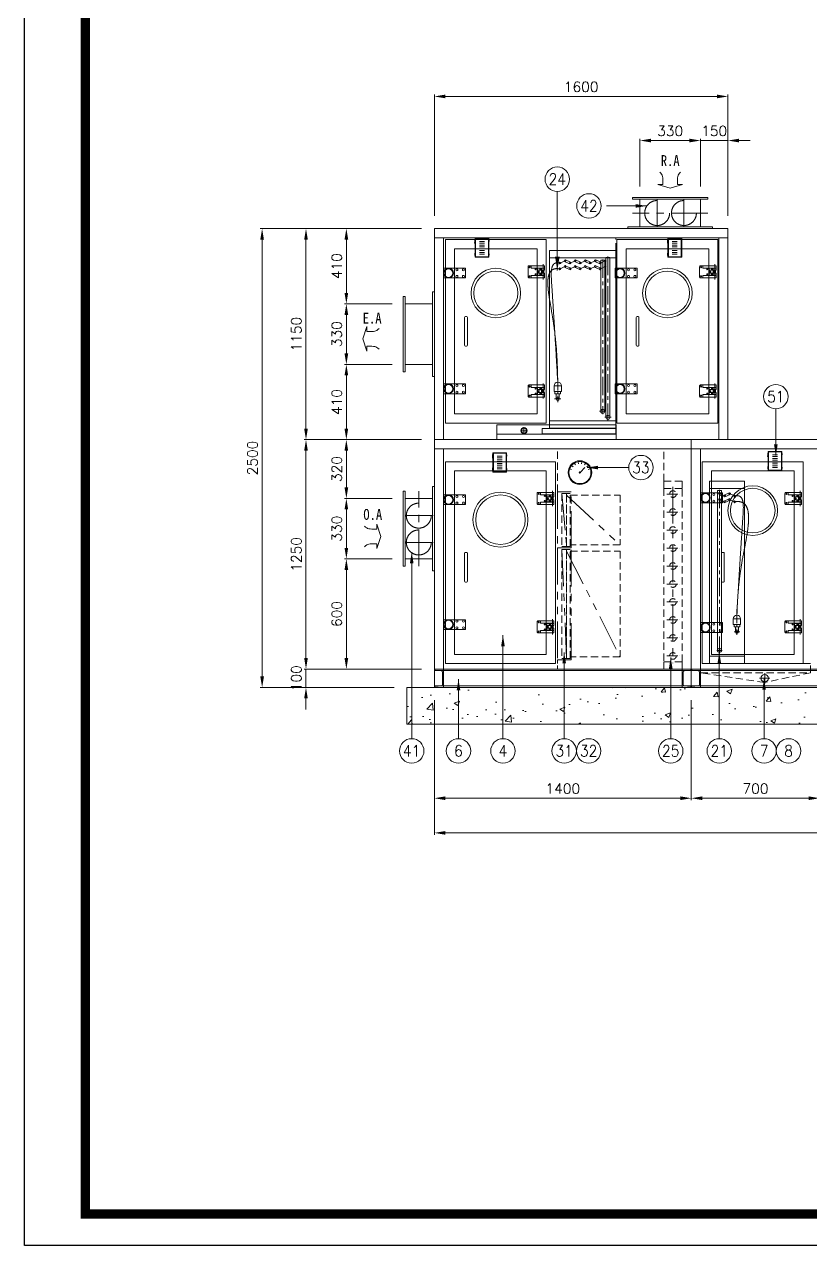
# Model space of a CAD drawing. Extents: x -421 to 20684, y -717 to 14265.
# Drawn here: x -421 to 3863, y -717 to 5937 of the extents above; entities that cross this region are included whole.
import ezdxf
from ezdxf.enums import TextEntityAlignment as Align

# ---------------------------------------------------------------- set-up
doc = ezdxf.new("R2010")
doc.units = 0
doc.header["$LTSCALE"] = 80
doc.header["$MEASUREMENT"] = 0
for name, pattern in [('CEN', [26, 20, -2, 2, -2]), ('CENTER', [2, 1.25, -0.25, 0.25, -0.25]), ('CENTER2', [1.125, 0.75, -0.125, 0.125, -0.125]), ('CENTERX2', [4, 2.5, -0.5, 0.5, -0.5]), ('HID', [6, 4, -2]), ('HIDDEN', [0.375, 0.25, -0.125]), ('HIDDENX2', [0.75, 0.5, -0.25]), ('PHANTOM', [5, 2.5, -0.5, 0.5, -0.5, 0.5, -0.5]), ('PHANTOMX2', [5, 2.5, -0.5, 0.5, -0.5, 0.5, -0.5])]:
    doc.linetypes.add(name, pattern=pattern)
doc.layers.get('0').update_dxf_attribs({"linetype": 'CONTINUOUS', "lineweight": 18})
doc.layers.get('DEFPOINTS').update_dxf_attribs({"linetype": 'CONTINUOUS', "lineweight": 18})
for name, color, linetype, lineweight in [('2', 2, 'HIDDENX2', 18), ('ACT', 7, 'CONTINUOUS', 18), ('C', 1, 'CENTER', 18), ('CEN', 1, 'CEN', 18), ('DIM', 4, 'CONTINUOUS', 18), ('LIN', 2, 'CONTINUOUS', 18), ('NO', 2, 'CONTINUOUS', 18), ('PHAN', 2, 'PHANTOM', 18), ('S', 3, 'CONTINUOUS', 18), ('SMS', 220, 'CONTINUOUS', 18), ('SOL-M-1', 4, 'CONTINUOUS', 18)]:
    doc.layers.add(name, color=color, linetype=linetype, lineweight=lineweight)
doc.layers.add('FORM', color=7, linetype='CONTINUOUS')
doc.styles.add('GSC', font='romans.shx', dxfattribs={"width": 0.8, "height": 4, "bigfont": 'ghs.shx'})
doc.styles.add('ITALICT', font='TXT', dxfattribs={"width": 0.95, "height": 3})
doc.styles.get("Standard").update_dxf_attribs({"font": 'txt.shx', "bigfont": '2hs.shx'})
doc.dimstyles.get("Standard").update_dxf_attribs({"dimscale": 0, "dimtxt": 55, "dimasz": 60, "dimexe": 10, "dimexo": 70, "dimgap": 25, "dimtad": 1, "dimdec": 0, "dimlfac": -1, "dimzin": 0, "dimdsep": 46, "dimtxsty": 'Standard', "dimcen": 0, "dimclrd": 1, "dimclre": 1, "dimadec": 0, "dimazin": 0, "dimtfac": 1, "dimtdec": 0, "dimtix": 1, "dimtmove": 1, "dimatfit": 2, "dimfxl": 0, "dimtolj": 1, "dimtzin": 0, "dimlwd": 5, "dimlwe": 5, "dimarcsym": 0})

# ---------------------------------------------------------------- blocks, each defined once
blk = doc.blocks.new('*D5')
at = {"color": 1, "linetype": 'Continuous', "lineweight": 5}
for p, q in [((1813.1, 2254.5), (1813.1, 1710.9)), ((3213.1, 2254.5), (3213.1, 1710.9)), ((1873.1, 1720.9), (3153.1, 1720.9))]:
    blk.add_line(p, q, dxfattribs=at)
at = {"color": 1, "linetype": 'Continuous'}
for points in [[(1873.1, 1730.9), (1873.1, 1710.9), (1813.1, 1720.9)], [(3153.1, 1730.9), (3153.1, 1710.9), (3213.1, 1720.9)]]:
    blk.add_solid(points, dxfattribs=at)
at = {"layer": 'DEFPOINTS', "color": 0, "linetype": 'Continuous'}
for p in [(1813.1, 2324.5), (3213.1, 2324.5), (3213.1, 1720.9)]:
    blk.add_point(p, dxfattribs=at)
at = {"color": 0, "linetype": 'Continuous', "insert": (2513.1, 1773.4), "char_height": 55, "attachment_point": 5}
blk.add_mtext('\\A1;1400', dxfattribs=at)
blk = doc.blocks.new('*D7')
at = {"color": 1, "linetype": 'Continuous', "lineweight": 5}
for p, q in [((1813.1, 2254.5), (1813.1, 1521.9)), ((7413.1, 2254.5), (7413.1, 1521.9)), ((1873.1, 1531.9), (7353.1, 1531.9))]:
    blk.add_line(p, q, dxfattribs=at)
at = {"color": 1, "linetype": 'Continuous'}
for points in [[(1873.1, 1541.9), (1873.1, 1521.9), (1813.1, 1531.9)], [(7353.1, 1541.9), (7353.1, 1521.9), (7413.1, 1531.9)]]:
    blk.add_solid(points, dxfattribs=at)
at = {"layer": 'DEFPOINTS', "color": 0, "linetype": 'Continuous'}
for p in [(1813.1, 2324.5), (7413.1, 2324.5), (7413.1, 1531.9)]:
    blk.add_point(p, dxfattribs=at)
at = {"color": 0, "linetype": 'Continuous', "insert": (4613.1, 1584.4), "char_height": 55, "attachment_point": 5}
blk.add_mtext('\\A1;5600', dxfattribs=at)
blk = doc.blocks.new('A$C25B1713D')
for p, q in [((10.9, 117.9), (26, 112.4)), ((25.4, 143), (37.7, 132.7)), ((47.6, 161.6), (55.6, 147.7)), ((74.8, 171.5), (77.6, 155.7)), ((93.4, 91.3), (126.3, 128)), ((103.8, 171.5), (101, 155.7)), ((131.1, 161.6), (123, 147.7)), ((153.3, 143), (141, 132.7)), ((167.8, 117.9), (152.7, 112.4))]:
    blk.add_line(p, q)
for radius in [89.3, 83.5, 4.57]:
    blk.add_circle((89.3, 89.3), radius)
blk = doc.blocks.new('M-F')
at = {"color": 2, "linetype": 'HIDDENX2'}
for points in [[(25.3, 8), (50.3, 8), (50.3, 602), (25.3, 602)], [(50.3, 8), (70, 8), (70, 602), (50.3, 602)]]:
    blk.add_lwpolyline(points, close=True, dxfattribs=at)
blk.add_lwpolyline([(70, 593.2), (342.3, 593.2), (342.3, 16.8), (70, 16.8)], dxfattribs=at)
at = {"layer": 'SMS', "linetype": 'PHANTOMX2'}
blk.add_lwpolyline([(0, 0), (75, 0), (75, 610), (0, 610)], close=True, dxfattribs=at)
at = {"layer": 'SOL-M-1', "color": 1, "linetype": 'PHANTOMX2'}
for p, q in [((25.3, 602), (50.3, 8)), ((50.3, 593.2), (342.3, 16.8))]:
    blk.add_line(p, q, dxfattribs=at)
blk = doc.blocks.new('DXCOIL')
at = {"ltscale": 30}
for points in [[(49, 925.8, 1), (58.5, 925.8, 1)], [(49, 894.1, 1), (58.5, 894.1, 1)], [(131.5, 913.1, 1), (141, 913.1, 1)], [(131.5, 881.4, 1), (141, 881.4, 1)]]:
    blk.add_hatch(color=2, dxfattribs=at).paths.add_polyline_path(points)
at = {"color": 2, "ltscale": 30}
for p, q in [((42.6, 943.6), (64.9, 943.6)), ((42.6, 943.6), (42.6, 71.9)), ((64.9, 943.6), (64.9, 71.9)), ((53.7, 925.8), (81.2, 913.1)), ((53.7, 894.1), (81.2, 881.4)), ((78.9, 917.2), (106.4, 929.9)), ((78.9, 885.5), (106.4, 898.2)), ((111.1, 921.7), (83.6, 909)), ((111.1, 890), (83.6, 877.3)), ((108.8, 925.8), (136.2, 913.1)), ((108.8, 894.1), (136.2, 881.4)), ((128.8, 243.6), (128.8, 213.6)), ((168.8, 243.6), (128.8, 243.6)), ((168.8, 213.6), (128.8, 213.6)), ((133.8, 213.6), (133.8, 200.5)), ((163.8, 200.5), (133.8, 200.5)), ((140.8, 200.5), (140.8, 172.4)), ((156.7, 200.5), (156.7, 172.4)), ((163.8, 213.6), (163.8, 200.5)), ((168.8, 243.6), (168.8, 213.6))]:
    blk.add_line(p, q, dxfattribs=at)
at = {"linetype": 'Continuous'}
for points in [[(0, 954.4), (190, 954.4), (190, 994.4), (0, 994.4)], [(0, 40), (190, 40), (190, 954.4), (0, 954.4)], [(0, 0), (190, 0), (190, 40), (0, 40)]]:
    blk.add_lwpolyline(points, close=True, dxfattribs=at)
at = {"color": 2, "ltscale": 30}
for centre, radius in [((53.7, 925.8), 4.76), ((53.7, 894.1), 4.76), ((81.2, 913.1), 4.76), ((81.2, 881.4), 4.76), ((108.8, 925.8), 4.76), ((108.8, 894.1), 4.76), ((136.2, 913.1), 4.76), ((136.2, 881.4), 4.76), ((53.7, 71.9), 11.1)]:
    blk.add_circle(centre, radius, dxfattribs=at)
at = {"linetype": 'Continuous'}
blk.add_circle((148.8, 172.4), 7.94, dxfattribs=at)
at = {"color": 2, "ltscale": 30}
blk.add_arc((148.8, 243.6), 20, 0, 180, dxfattribs=at)
at = {"color": 4, "linetype": 'CENTER', "ltscale": 30}
for points in [[(147.3, 263.6), (181.4, 801.5), (154.1, 914.4), (136.2, 913.1)], [(148.7, 263.6), (181.4, 583.6), (154.1, 882.7), (136.2, 881.4)]]:
    blk.add_spline(points, degree=3, dxfattribs=at)
at = {"layer": 'C', "linetype": 'CENTER'}
for p, q in [((53.7, 947.4), (53.7, 55.5)), ((164, 172.4), (133.5, 172.4)), ((69, 71.9), (38.5, 71.9))]:
    blk.add_line(p, q, dxfattribs=at)
at = {"layer": 'C', "linetype": 'CENTER2'}
blk.add_line((148.8, 279.3), (148.8, 156.5), dxfattribs=at)
blk = doc.blocks.new('*D18')
at = {"color": 1, "linetype": 'Continuous', "lineweight": 5}
for p, q in [((3213.1, 2254.5), (3213.1, 1710.9)), ((3913.1, 2254.5), (3913.1, 1710.9)), ((3853.1, 1720.9), (3273.1, 1720.9))]:
    blk.add_line(p, q, dxfattribs=at)
at = {"color": 1, "linetype": 'Continuous'}
for points in [[(3273.1, 1730.9), (3273.1, 1710.9), (3213.1, 1720.9)], [(3853.1, 1730.9), (3853.1, 1710.9), (3913.1, 1720.9)]]:
    blk.add_solid(points, dxfattribs=at)
at = {"layer": 'DEFPOINTS', "color": 0, "linetype": 'Continuous'}
for p in [(3213.1, 2324.5), (3913.1, 2324.5), (3213.1, 1720.9)]:
    blk.add_point(p, dxfattribs=at)
at = {"color": 0, "linetype": 'Continuous', "insert": (3563.1, 1773.4), "char_height": 55, "attachment_point": 5}
blk.add_mtext('\\A1;700', dxfattribs=at)
blk = doc.blocks.new('CONDENSOR-COIL')
at = {"ltscale": 30}
for points in [[(51.5, 913.1, 1), (61, 913.1, 1)], [(51.5, 881.4, 1), (61, 881.4, 1)], [(299, 900.4, 1), (308.5, 900.4, 1)], [(299, 868.7, 1), (308.5, 868.7, 1)]]:
    blk.add_hatch(color=2, dxfattribs=at).paths.add_polyline_path(points)
at = {"color": 2, "ltscale": 30}
for p, q in [((31.1, 931.4), (53.3, 931.4)), ((31.1, 931.4), (31.1, 59.7)), ((53.3, 931.4), (53.3, 59.7)), ((56.3, 913.1), (83.8, 900.4)), ((56.3, 881.4), (83.8, 868.7)), ((81.4, 916.3), (59.2, 916.3)), ((59.2, 916.3), (59.2, 92.7)), ((81.4, 904.5), (108.9, 917.2)), ((81.4, 916.3), (81.4, 92.7)), ((81.4, 872.8), (108.9, 885.5)), ((113.6, 909), (86.1, 896.3)), ((113.6, 877.3), (86.1, 864.6)), ((111.3, 913.1), (138.7, 900.4)), ((111.3, 881.4), (138.7, 868.7)), ((136.4, 904.5), (163.9, 917.2)), ((136.4, 872.8), (163.9, 885.5)), ((168.6, 909), (141.1, 896.3)), ((168.6, 877.3), (141.1, 864.6)), ((166.2, 913.1), (193.7, 900.4)), ((166.2, 881.4), (193.7, 868.7)), ((191.4, 904.5), (218.9, 917.2)), ((191.4, 872.8), (218.9, 885.5)), ((223.6, 909), (196.1, 896.3)), ((223.6, 877.3), (196.1, 864.6)), ((221.2, 913.1), (248.7, 900.4)), ((221.2, 881.4), (248.7, 868.7)), ((246.4, 904.5), (273.9, 917.2)), ((246.4, 872.8), (273.9, 885.5)), ((278.6, 909), (251.1, 896.3)), ((278.6, 877.3), (251.1, 864.6)), ((276.2, 913.1), (303.7, 900.4)), ((276.2, 881.4), (303.7, 868.7)), ((295.8, 230.9), (295.8, 200.9)), ((335.8, 230.9), (295.8, 230.9)), ((335.8, 200.9), (295.8, 200.9)), ((300.8, 200.9), (300.8, 187.8)), ((330.8, 200.9), (330.8, 187.8)), ((335.8, 230.9), (335.8, 200.9)), ((330.8, 187.8), (300.8, 187.8)), ((307.9, 187.8), (307.9, 159.7)), ((323.7, 187.8), (323.7, 159.7))]:
    blk.add_line(p, q, dxfattribs=at)
at = {"linetype": 'Continuous'}
for points in [[(0, 929), (360, 929), (360, 969), (0, 969)], [(0, 40), (360, 40), (360, 929), (0, 929)], [(0, 0), (360, 0), (360, 40), (0, 40)]]:
    blk.add_lwpolyline(points, close=True, dxfattribs=at)
at = {"color": 2, "ltscale": 30}
for centre, radius in [((56.3, 913.1), 4.76), ((56.3, 881.4), 4.76), ((83.8, 900.4), 4.76), ((83.8, 868.7), 4.76), ((111.3, 913.1), 4.76), ((111.3, 881.4), 4.76), ((138.7, 900.4), 4.76), ((138.7, 868.7), 4.76), ((166.2, 913.1), 4.76), ((166.2, 881.4), 4.76), ((193.7, 900.4), 4.76), ((193.7, 868.7), 4.76), ((221.2, 913.1), 4.76), ((221.2, 881.4), 4.76), ((248.7, 900.4), 4.76), ((248.7, 868.7), 4.76), ((276.2, 913.1), 4.76), ((276.2, 881.4), 4.76), ((303.7, 900.4), 4.76), ((303.7, 868.7), 4.76), ((315.8, 159.7), 7.94), ((42.2, 59.7), 11.1), ((70.3, 92.7), 11.1)]:
    blk.add_circle(centre, radius, dxfattribs=at)
blk.add_arc((315.8, 230.9), 20, 0, 180, dxfattribs=at)
at = {"color": 4, "linetype": 'CENTER', "ltscale": 30}
for points in [[(315.8, 250.9), (348.9, 788.8), (321.6, 901.7), (303.7, 900.4)], [(315.8, 250.9), (348.9, 633.9), (321.6, 870), (303.7, 868.7)]]:
    blk.add_spline(points, degree=3, dxfattribs=at)
at = {"layer": 'C', "linetype": 'CENTER'}
for p, q in [((42.2, 935.2), (42.2, 43.3)), ((70.3, 920.1), (70.3, 76.3)), ((333.5, 159.7), (298.1, 159.7)), ((88, 92.7), (52.5, 92.7)), ((60, 59.7), (24.5, 59.7))]:
    blk.add_line(p, q, dxfattribs=at)
at = {"layer": 'C', "linetype": 'CENTER2'}
blk.add_line((315.8, 266.6), (315.8, 142.5), dxfattribs=at)
blk = doc.blocks.new('*D25')
at = {"color": 1, "linetype": 'Continuous', "lineweight": 5}
for p, q in [((2933.1, 5054.5), (2933.1, 5314.3)), ((2993.1, 5304.3), (3203.1, 5304.3)), ((3263.1, 5054.5), (3263.1, 5314.3))]:
    blk.add_line(p, q, dxfattribs=at)
at = {"color": 1, "linetype": 'Continuous'}
for points in [[(2993.1, 5314.3), (2993.1, 5294.3), (2933.1, 5304.3)], [(3203.1, 5314.3), (3203.1, 5294.3), (3263.1, 5304.3)]]:
    blk.add_solid(points, dxfattribs=at)
at = {"layer": 'DEFPOINTS', "color": 0, "linetype": 'Continuous'}
for p in [(3263.1, 5304.3), (2933.1, 4984.5), (3263.1, 4984.5)]:
    blk.add_point(p, dxfattribs=at)
at = {"color": 0, "linetype": 'Continuous', "insert": (3098.1, 5356.8), "char_height": 55, "attachment_point": 5}
blk.add_mtext('\\A1;330', dxfattribs=at)
blk = doc.blocks.new('*D26')
at = {"color": 1, "linetype": 'Continuous', "lineweight": 5}
for p, q in [((3203.1, 5304.3), (3143.1, 5304.3)), ((3263.1, 5054.5), (3263.1, 5314.3)), ((3413.1, 5304.3), (3263.1, 5304.3)), ((3413.1, 4894.5), (3413.1, 5314.3)), ((3473.1, 5304.3), (3533.1, 5304.3))]:
    blk.add_line(p, q, dxfattribs=at)
at = {"color": 1, "linetype": 'Continuous'}
for points in [[(3203.1, 5314.3), (3203.1, 5294.3), (3263.1, 5304.3)], [(3473.1, 5314.3), (3473.1, 5294.3), (3413.1, 5304.3)]]:
    blk.add_solid(points, dxfattribs=at)
at = {"layer": 'DEFPOINTS', "color": 0, "linetype": 'Continuous'}
for p in [(3263.1, 5304.3), (3263.1, 4984.5), (3413.1, 4824.5)]:
    blk.add_point(p, dxfattribs=at)
at = {"color": 0, "linetype": 'Continuous', "insert": (3338.1, 5356.8), "char_height": 55, "attachment_point": 5}
blk.add_mtext('\\A1;150', dxfattribs=at)
blk = doc.blocks.new('*D27')
at = {"color": 1, "linetype": 'Continuous', "lineweight": 5}
for p, q in [((1583.1, 4414.5), (1323.4, 4414.5)), ((1333.4, 4354.5), (1333.4, 4144.5)), ((1583.1, 4084.5), (1323.4, 4084.5))]:
    blk.add_line(p, q, dxfattribs=at)
at = {"color": 1, "linetype": 'Continuous'}
for points in [[(1323.4, 4354.5), (1343.4, 4354.5), (1333.4, 4414.5)], [(1323.4, 4144.5), (1343.4, 4144.5), (1333.4, 4084.5)]]:
    blk.add_solid(points, dxfattribs=at)
at = {"layer": 'DEFPOINTS', "color": 0, "linetype": 'Continuous'}
for p in [(1653.1, 4414.5), (1333.4, 4084.5), (1653.1, 4084.5)]:
    blk.add_point(p, dxfattribs=at)
at = {"color": 0, "linetype": 'Continuous', "insert": (1280.9, 4249.5), "char_height": 55, "attachment_point": 5, "rotation": 90}
blk.add_mtext('\\A1;330', dxfattribs=at)
blk = doc.blocks.new('*D28')
at = {"color": 1, "linetype": 'Continuous', "lineweight": 5}
for p, q in [((1743.1, 4824.5), (1323.4, 4824.5)), ((1333.4, 4764.5), (1333.4, 4474.5)), ((1583.1, 4414.5), (1323.4, 4414.5))]:
    blk.add_line(p, q, dxfattribs=at)
at = {"color": 1, "linetype": 'Continuous'}
for points in [[(1323.4, 4764.5), (1343.4, 4764.5), (1333.4, 4824.5)], [(1323.4, 4474.5), (1343.4, 4474.5), (1333.4, 4414.5)]]:
    blk.add_solid(points, dxfattribs=at)
at = {"layer": 'DEFPOINTS', "color": 0, "linetype": 'Continuous'}
for p in [(1813.1, 4824.5), (1333.4, 4414.5), (1653.1, 4414.5)]:
    blk.add_point(p, dxfattribs=at)
at = {"color": 0, "linetype": 'Continuous', "insert": (1280.9, 4619.5), "char_height": 55, "attachment_point": 5, "rotation": 90}
blk.add_mtext('\\A1;410', dxfattribs=at)
blk = doc.blocks.new('*D33')
at = {"color": 1, "linetype": 'Continuous', "lineweight": 5}
for p, q in [((1583.1, 3354.5), (1323.4, 3354.5)), ((1333.4, 3294.5), (1333.4, 3084.5)), ((1583.1, 3024.5), (1323.4, 3024.5))]:
    blk.add_line(p, q, dxfattribs=at)
at = {"color": 1, "linetype": 'Continuous'}
for points in [[(1323.4, 3294.5), (1343.4, 3294.5), (1333.4, 3354.5)], [(1323.4, 3084.5), (1343.4, 3084.5), (1333.4, 3024.5)]]:
    blk.add_solid(points, dxfattribs=at)
at = {"layer": 'DEFPOINTS', "color": 0, "linetype": 'Continuous'}
for p in [(1653.1, 3354.5), (1333.4, 3024.5), (1653.1, 3024.5)]:
    blk.add_point(p, dxfattribs=at)
at = {"color": 0, "linetype": 'Continuous', "insert": (1280.9, 3189.5), "char_height": 55, "attachment_point": 5, "rotation": 90}
blk.add_mtext('\\A1;330', dxfattribs=at)
blk = doc.blocks.new('*D34')
at = {"color": 1, "linetype": 'Continuous', "lineweight": 5}
for p, q in [((1583.1, 3024.5), (1323.4, 3024.5)), ((1333.4, 2484.5), (1333.4, 2964.5)), ((1743.1, 2424.5), (1323.4, 2424.5))]:
    blk.add_line(p, q, dxfattribs=at)
at = {"color": 1, "linetype": 'Continuous'}
for points in [[(1323.4, 2964.5), (1343.4, 2964.5), (1333.4, 3024.5)], [(1323.4, 2484.5), (1343.4, 2484.5), (1333.4, 2424.5)]]:
    blk.add_solid(points, dxfattribs=at)
at = {"layer": 'DEFPOINTS', "color": 0, "linetype": 'Continuous'}
for p in [(1333.4, 3024.5), (1653.1, 3024.5), (1813.1, 2424.5)]:
    blk.add_point(p, dxfattribs=at)
at = {"color": 0, "linetype": 'Continuous', "insert": (1280.9, 2724.5), "char_height": 55, "attachment_point": 5, "rotation": 90}
blk.add_mtext('\\A1;600', dxfattribs=at)
blk = doc.blocks.new('*D35')
at = {"color": 1, "linetype": 'Continuous', "lineweight": 5}
for p, q in [((1583.1, 4084.5), (1323.4, 4084.5)), ((1333.4, 4024.5), (1333.4, 3734.5)), ((1743.1, 3674.5), (1323.4, 3674.5))]:
    blk.add_line(p, q, dxfattribs=at)
at = {"color": 1, "linetype": 'Continuous'}
for points in [[(1323.4, 4024.5), (1343.4, 4024.5), (1333.4, 4084.5)], [(1323.4, 3734.5), (1343.4, 3734.5), (1333.4, 3674.5)]]:
    blk.add_solid(points, dxfattribs=at)
at = {"layer": 'DEFPOINTS', "color": 0, "linetype": 'Continuous'}
for p in [(1653.1, 4084.5), (1333.4, 3674.5), (1813.1, 3674.5)]:
    blk.add_point(p, dxfattribs=at)
at = {"color": 0, "linetype": 'Continuous', "insert": (1280.9, 3879.5), "char_height": 55, "attachment_point": 5, "rotation": 90}
blk.add_mtext('\\A1;410', dxfattribs=at)
blk = doc.blocks.new('*D36')
at = {"color": 1, "linetype": 'Continuous', "lineweight": 5}
for p, q in [((1113.4, 2484.5), (1113.4, 2544.5)), ((1743.1, 2424.5), (1103.4, 2424.5)), ((1113.4, 2424.5), (1113.4, 2324.5)), ((1593.1, 2324.5), (1103.4, 2324.5)), ((1113.4, 2264.5), (1113.4, 2204.5))]:
    blk.add_line(p, q, dxfattribs=at)
at = {"color": 1, "linetype": 'Continuous'}
for points in [[(1103.4, 2484.5), (1123.4, 2484.5), (1113.4, 2424.5)], [(1103.4, 2264.5), (1123.4, 2264.5), (1113.4, 2324.5)]]:
    blk.add_solid(points, dxfattribs=at)
at = {"layer": 'DEFPOINTS', "color": 0, "linetype": 'Continuous'}
for p in [(1813.1, 2424.5), (1113.4, 2324.5), (1663.1, 2324.5)]:
    blk.add_point(p, dxfattribs=at)
at = {"color": 0, "linetype": 'Continuous', "insert": (1060.9, 2374.5), "char_height": 55, "attachment_point": 5, "rotation": 90}
blk.add_mtext('\\A1;100', dxfattribs=at)
blk = doc.blocks.new('*D37')
at = {"color": 1, "linetype": 'Continuous', "lineweight": 5}
for p, q in [((1743.1, 4824.5), (1103.4, 4824.5)), ((1113.4, 3734.5), (1113.4, 4764.5)), ((1743.1, 3674.5), (1103.4, 3674.5))]:
    blk.add_line(p, q, dxfattribs=at)
at = {"color": 1, "linetype": 'Continuous'}
for points in [[(1103.4, 4764.5), (1123.4, 4764.5), (1113.4, 4824.5)], [(1103.4, 3734.5), (1123.4, 3734.5), (1113.4, 3674.5)]]:
    blk.add_solid(points, dxfattribs=at)
at = {"layer": 'DEFPOINTS', "color": 0, "linetype": 'Continuous'}
for p in [(1113.4, 4824.5), (1813.1, 4824.5), (1813.1, 3674.5)]:
    blk.add_point(p, dxfattribs=at)
at = {"color": 0, "linetype": 'Continuous', "insert": (1060.9, 4249.5), "char_height": 55, "attachment_point": 5, "rotation": 90}
blk.add_mtext('\\A1;1150', dxfattribs=at)
blk = doc.blocks.new('경첩')
at = {"layer": 'PHAN'}
blk.add_line((0, -41.4), (0, 41.4), dxfattribs=at)
at = {"layer": 'SOL-M-1'}
for p, q in [((-33, 20), (7.7, 20)), ((-33, -19.6), (-33, 20)), ((7.7, 18.9), (-30.8, 18.9)), ((-30.8, 18.9), (-30.8, -18.5)), ((-30.8, 7.9), (7.7, 7.9)), ((-17.6, 7.9), (-17.6, 18.9)), ((-8.8, -18.5), (-8.8, 18.9)), ((-4.4, -7.5), (-4.4, 7.9)), ((4.4, -7.5), (4.4, 7.9)), ((7.7, 7.9), (7.7, 18.9)), ((7.7, -19.6), (-33, -19.6)), ((7.7, -7.5), (-30.8, -7.5)), ((-30.8, -18.5), (7.7, -18.5)), ((-17.6, -18.5), (-17.6, -7.5)), ((7.7, -7.5), (4.4, -7.5)), ((7.7, -18.5), (7.7, -7.5))]:
    blk.add_line(p, q, dxfattribs=at)
blk.add_lwpolyline([(7.7, -19.6), (7.7, -32.8), (-77, -32.8, -0.414214), (-82.5, -27.3), (-82.5, 27.7, -0.414214), (-77, 33.2), (7.7, 33.2), (7.7, 20)], format="xyb", dxfattribs=at)
for points in [[(7.7, 33.2), (7.7, 20), (-64.9, 20), (-64.9, 33.2)], [(7.7, -32.8), (7.7, -19.6), (-64.9, -19.6), (-64.9, -32.8)]]:
    blk.add_lwpolyline(points, close=True, dxfattribs=at)
for centre in [(-74.2, 25), (-41.2, 14), (-24.2, 0.2), (-13.2, 13.4), (-74.2, -24.5), (-41.2, -13.5), (-13.2, -13)]:
    blk.add_circle(centre, 2.75, dxfattribs=at)
blk = doc.blocks.new('500Wx1000H(SightGlass)')
at = {"layer": 'S', "lineweight": 15}
for p, q in [((9.9, 1100), (9.9, 0)), ((609.9, 1100), (9.9, 1100)), ((609.9, 0), (609.9, 1100)), ((59.9, 1050), (59.9, 50)), ((559.9, 1050), (59.9, 1050)), ((559.9, 50), (559.9, 1050)), ((114.9, 449), (114.9, 601)), ((119.9, 606), (124.9, 606)), ((129.9, 449), (129.9, 601)), ((119.9, 444), (124.9, 444)), ((9.9, 0), (609.9, 0)), ((59.9, 50), (559.9, 50))]:
    blk.add_line(p, q, dxfattribs=at)
for points in [[(0, 919.5), (119.9, 919.5), (119.9, 866), (0, 866)], [(0, 185.6), (119.9, 185.6), (119.9, 239.2), (0, 239.2)]]:
    blk.add_lwpolyline(points, close=True, dxfattribs=at)
for centre, radius in [((309.9, 784), 150), ((26.8, 892.7), 26.8), ((26.8, 892.7), 23.3), ((72.9, 910.8), 5.52), ((72.9, 874.7), 5.52), ((108, 910.8), 5.52), ((108, 874.7), 5.52), ((26.8, 212.4), 26.8), ((26.8, 212.4), 23.3), ((72.9, 230.5), 5.52), ((72.9, 194.3), 5.52), ((108, 230.5), 5.52), ((108, 194.3), 5.52)]:
    blk.add_circle(centre, radius, dxfattribs=at)
at = {"layer": 'S', "linetype": 'Continuous', "lineweight": 15}
blk.add_circle((309.9, 784), 135, dxfattribs=at)
at = {"layer": 'S', "lineweight": 15}
for centre, start, end in [((119.9, 601), 90, 180), ((124.9, 601), 0, 90), ((119.9, 449), 180, 270), ((124.9, 449), 270, 0)]:
    blk.add_arc(centre, 5, start, end, dxfattribs=at)
at = {"lineweight": 15}
blk.add_blockref('경첩', (592.8, 899.8), dxfattribs=at)
at = {"lineweight": 15, "xscale": -1, "rotation": 180}
blk.add_blockref('경첩', (592.8, 200.2), dxfattribs=at)
blk = doc.blocks.new('400Wx1000H(SightGlass)')
at = {"layer": 'S', "lineweight": 15}
for p, q in [((-40.1, 1100), (-40.1, 0)), ((509.9, 1100), (-40.1, 1100)), ((509.9, 0), (509.9, 1100)), ((9.9, 1050), (9.9, 50)), ((459.9, 1050), (9.9, 1050)), ((459.9, 50), (459.9, 1050)), ((64.9, 449), (64.9, 601)), ((69.9, 606), (74.9, 606)), ((79.9, 449), (79.9, 601)), ((69.9, 444), (74.9, 444)), ((-40.1, 0), (509.9, 0)), ((9.9, 50), (459.9, 50))]:
    blk.add_line(p, q, dxfattribs=at)
for points in [[(-50, 930.2), (69.9, 930.2), (69.9, 876.7), (-50, 876.7)], [(-50, 169.8), (69.9, 169.8), (69.9, 223.3), (-50, 223.3)]]:
    blk.add_lwpolyline(points, close=True, dxfattribs=at)
for centre, radius in [((234.9, 833.6), 135), ((234.9, 833.6), 121.5), ((-23.2, 903.5), 26.8), ((-23.2, 903.5), 23.3), ((22.9, 921.5), 5.52), ((22.9, 885.4), 5.52), ((58, 921.5), 5.52), ((58, 885.4), 5.52), ((-23.2, 196.5), 26.8), ((-23.2, 196.5), 23.3), ((22.9, 214.6), 5.52), ((58, 214.6), 5.52), ((22.9, 178.5), 5.52), ((58, 178.5), 5.52)]:
    blk.add_circle(centre, radius, dxfattribs=at)
for centre, start, end in [((69.9, 601), 90, 180), ((74.9, 601), 0, 90), ((69.9, 449), 180, 270), ((74.9, 449), 270, 0)]:
    blk.add_arc(centre, 5, start, end, dxfattribs=at)
at = {"lineweight": 15}
blk.add_blockref('경첩', (492.8, 899.8), dxfattribs=at)
at = {"lineweight": 15, "xscale": -1, "rotation": 180}
blk.add_blockref('경첩', (492.8, 200.2), dxfattribs=at)
blk = doc.blocks.new('LED LAMP')
at = {"lineweight": 0}
for p, q in [((-39.2, 91.9), (-39.2, 94.4)), ((-39.2, 94.4), (-37.5, 94.4)), ((-39.2, 91.9), (-39.2, 84.6)), ((-39.2, 91.9), (-36.9, 91.9)), ((-39.2, 84.6), (-39.2, 82.1)), ((-39.2, 84.6), (-36.9, 84.6)), ((-39.2, 82.1), (-37.5, 82.1)), ((-38.2, 91.9), (-38.2, 84.6)), ((-37.5, 94.4), (-37.5, 102.2)), ((-37.5, 91.9), (-37.5, 84.6)), ((-37.5, 81.1), (-37.5, 82.1)), ((-37.5, 74.1), (-37.5, 21.3)), ((-36.9, 84.6), (-36.9, 91.9)), ((-36.7, 101.6), (-36.7, 1.7)), ((35.5, 104.2), (-35.5, 104.2)), ((-35.4, 100.9), (-35.4, 2.4)), ((35, 103.3), (-35, 103.3)), ((-34.8, 100.9), (-34.8, 2.4)), ((34.3, 102.1), (-34.3, 102.1)), ((34.3, 101.5), (-34.3, 101.5)), ((34.8, 81.1), (34.8, 100.9)), ((34.8, 81.1), (34.8, 2.4)), ((35.4, 81.1), (35.4, 100.9)), ((35.4, 81.1), (35.4, 2.4)), ((36.7, 81.1), (36.7, 101.6)), ((36.7, 81.1), (36.7, 1.7)), ((37.5, 102.2), (37.5, 1.1)), ((37.5, 92), (38.6, 92)), ((37.5, 85), (38.6, 85)), ((37.8, 92), (37.8, 85)), ((38.1, 92), (38.1, 85)), ((38.9, 91.7), (38.9, 85.3)), ((-39.2, 18.7), (-39.2, 21.3)), ((-39.2, 21.3), (-37.5, 21.3)), ((-39.2, 18.7), (-36.9, 18.7)), ((-39.2, 18.7), (-39.2, 11.5)), ((-39.2, 11.5), (-39.2, 8.9)), ((-39.2, 11.5), (-36.9, 11.5)), ((-39.2, 8.9), (-37.5, 8.9)), ((-38.2, 11.5), (-38.2, 18.7)), ((-37.5, 11.5), (-37.5, 18.7)), ((-37.5, 8.9), (-37.5, 1.1)), ((-36.9, 18.7), (-36.9, 11.5)), ((-35, 0), (35, 0)), ((-34.3, 1.8), (34.3, 1.8)), ((-34.3, 1.3), (34.3, 1.3)), ((37.5, 18.3), (38.6, 18.3)), ((37.5, 11.3), (38.6, 11.3)), ((37.8, 11.3), (37.8, 18.3)), ((38.1, 11.3), (38.1, 18.3)), ((38.9, 11.6), (38.9, 18)), ((-35.5, -0.8), (35.5, -0.8))]:
    blk.add_line(p, q, dxfattribs=at)
at = {"linetype": 'Continuous'}
for p, q in [((-13.7, 86.1), (13.7, 86.1)), ((-13.7, 76.1), (13.7, 76.1)), ((-13.7, 66.1), (13.7, 66.1)), ((-13.7, 56.1), (13.7, 56.1)), ((-13.7, 46.1), (13.7, 46.1)), ((-13.7, 36.1), (13.7, 36.1)), ((-13.7, 26.1), (13.7, 26.1)), ((-13.7, 16.1), (13.7, 16.1))]:
    blk.add_line(p, q, dxfattribs=at)
at = {"lineweight": 0}
blk.add_circle((-38.3, 77.6), 0.839, dxfattribs=at)
for centre, radius, start, end in [((-38.3, 77.6), 1.96, 103.34236, 256.65764), ((-39.2, 81.1), 1.68, 283.34236, 0), ((-39.2, 74.1), 1.68, 0, 76.65764), ((-35.5, 102.2), 1.96, 90, 180), ((-35, 101.6), 1.68, 90, 180), ((-34.3, 100.9), 1.12, 90, 180), ((-34.3, 100.9), 0.559, 90, 180), ((34.3, 100.9), 1.12, 0, 90), ((34.3, 100.9), 0.559, 0, 90), ((35, 101.6), 1.68, 0, 90), ((35.5, 102.2), 1.96, 0, 90), ((38.6, 91.7), 0.28, 0, 90), ((38.6, 85.3), 0.28, 270, 0), ((-35.5, 1.1), 1.96, 180, 270), ((-35, 1.7), 1.68, 180, 270), ((-34.3, 2.4), 1.12, 180, 270), ((-34.3, 2.4), 0.559, 180, 270), ((34.3, 2.4), 1.12, 270, 0), ((34.3, 2.4), 0.559, 270, 0), ((35, 1.7), 1.68, 270, 0), ((35.5, 1.1), 1.96, 270, 0), ((38.6, 18), 0.28, 0, 90), ((38.6, 11.6), 0.28, 270, 0)]:
    blk.add_arc(centre, radius, start, end, dxfattribs=at)
blk = doc.blocks.new('*D67')
at = {"color": 1, "linetype": 'Continuous', "lineweight": 5}
for p, q in [((1813.1, 4894.5), (1813.1, 5554.7)), ((1873.1, 5544.7), (3353.1, 5544.7)), ((3413.1, 4894.5), (3413.1, 5554.7))]:
    blk.add_line(p, q, dxfattribs=at)
at = {"color": 1, "linetype": 'Continuous'}
for points in [[(1873.1, 5554.7), (1873.1, 5534.7), (1813.1, 5544.7)], [(3353.1, 5554.7), (3353.1, 5534.7), (3413.1, 5544.7)]]:
    blk.add_solid(points, dxfattribs=at)
at = {"layer": 'DEFPOINTS', "color": 0, "linetype": 'Continuous'}
for p in [(3413.1, 5544.7), (1813.1, 4824.5), (3413.1, 4824.5)]:
    blk.add_point(p, dxfattribs=at)
at = {"color": 0, "linetype": 'Continuous', "insert": (2613.1, 5597.2), "char_height": 55, "attachment_point": 5}
blk.add_mtext('\\A1;1600', dxfattribs=at)
blk = doc.blocks.new('DOOR')
at = {"layer": 'S', "lineweight": 15}
for p, q in [((0, 1000), (0, 0)), ((550, 1000), (0, 1000)), ((550, 0), (550, 1000)), ((50, 950), (50, 50)), ((500, 950), (50, 950)), ((500, 50), (500, 950)), ((105, 424), (105, 576)), ((110, 581), (115, 581)), ((120, 424), (120, 576)), ((110, 419), (115, 419)), ((0, 0), (550, 0)), ((50, 50), (500, 50))]:
    blk.add_line(p, q, dxfattribs=at)
for points in [[(-9.9, 844.5), (109.9, 844.5), (109.9, 791), (-9.9, 791)], [(-9.9, 160.6), (109.9, 160.6), (109.9, 214.2), (-9.9, 214.2)]]:
    blk.add_lwpolyline(points, close=True, dxfattribs=at)
for centre, radius in [((16.8, 817.7), 26.8), ((16.8, 817.7), 23.3), ((63, 835.8), 5.52), ((63, 799.7), 5.52), ((98, 835.8), 5.52), ((98, 799.7), 5.52), ((275, 709), 135), ((275, 709), 120), ((16.8, 187.4), 26.8), ((16.8, 187.4), 23.3), ((63, 205.5), 5.52), ((98, 205.5), 5.52), ((63, 169.3), 5.52), ((98, 169.3), 5.52)]:
    blk.add_circle(centre, radius, dxfattribs=at)
for centre, start, end in [((110, 576), 90, 180), ((115, 576), 0, 90), ((110, 424), 180, 270), ((115, 424), 270, 0)]:
    blk.add_arc(centre, 5, start, end, dxfattribs=at)
at = {"lineweight": 15}
blk.add_blockref('경첩', (532.9, 824.8), dxfattribs=at)
at = {"lineweight": 15, "xscale": -1, "rotation": 180}
blk.add_blockref('경첩', (532.9, 175.2), dxfattribs=at)
blk = doc.blocks.new('*D69')
at = {"color": 1, "linetype": 'Continuous', "lineweight": 5}
for p, q in [((1743.1, 3674.5), (1323.4, 3674.5)), ((1333.4, 3614.5), (1333.4, 3414.5)), ((1583.1, 3354.5), (1323.4, 3354.5))]:
    blk.add_line(p, q, dxfattribs=at)
at = {"color": 1, "linetype": 'Continuous'}
for points in [[(1323.4, 3614.5), (1343.4, 3614.5), (1333.4, 3674.5)], [(1323.4, 3414.5), (1343.4, 3414.5), (1333.4, 3354.5)]]:
    blk.add_solid(points, dxfattribs=at)
at = {"layer": 'DEFPOINTS', "color": 0, "linetype": 'Continuous'}
for p in [(1813.1, 3674.5), (1333.4, 3354.5), (1653.1, 3354.5)]:
    blk.add_point(p, dxfattribs=at)
at = {"color": 0, "linetype": 'Continuous', "insert": (1280.9, 3514.5), "char_height": 55, "attachment_point": 5, "rotation": 90}
blk.add_mtext('\\A1;320', dxfattribs=at)
blk = doc.blocks.new('*D70')
at = {"color": 1, "linetype": 'Continuous', "lineweight": 5}
for p, q in [((1743.1, 3674.5), (1103.4, 3674.5)), ((1113.4, 3614.5), (1113.4, 2484.5)), ((1743.1, 2424.5), (1103.4, 2424.5))]:
    blk.add_line(p, q, dxfattribs=at)
at = {"color": 1, "linetype": 'Continuous'}
for points in [[(1103.4, 3614.5), (1123.4, 3614.5), (1113.4, 3674.5)], [(1103.4, 2484.5), (1123.4, 2484.5), (1113.4, 2424.5)]]:
    blk.add_solid(points, dxfattribs=at)
at = {"layer": 'DEFPOINTS', "color": 0, "linetype": 'Continuous'}
for p in [(1813.1, 3674.5), (1113.4, 2424.5), (1813.1, 2424.5)]:
    blk.add_point(p, dxfattribs=at)
at = {"color": 0, "linetype": 'Continuous', "insert": (1060.9, 3049.5), "char_height": 55, "attachment_point": 5, "rotation": 90}
blk.add_mtext('\\A1;1250', dxfattribs=at)
blk = doc.blocks.new('*D71')
at = {"color": 1, "linetype": 'Continuous', "lineweight": 5}
for p, q in [((1743.1, 4824.5), (864.4, 4824.5)), ((874.4, 2384.5), (874.4, 4764.5)), ((1593.1, 2324.5), (864.4, 2324.5))]:
    blk.add_line(p, q, dxfattribs=at)
at = {"color": 1, "linetype": 'Continuous'}
for points in [[(864.4, 4764.5), (884.4, 4764.5), (874.4, 4824.5)], [(864.4, 2384.5), (884.4, 2384.5), (874.4, 2324.5)]]:
    blk.add_solid(points, dxfattribs=at)
at = {"layer": 'DEFPOINTS', "color": 0, "linetype": 'Continuous'}
for p in [(874.4, 4824.5), (1813.1, 4824.5), (1663.1, 2324.5)]:
    blk.add_point(p, dxfattribs=at)
at = {"color": 0, "linetype": 'Continuous', "insert": (821.9, 3574.5), "char_height": 55, "attachment_point": 5, "rotation": 90}
blk.add_mtext('\\A1;2500', dxfattribs=at)
blk = doc.blocks.new('form')
at = {"layer": 'FORM', "color": 3}
blk.add_lwpolyline([(0, 562.79), (792.83, 562.79), (792.83, 0), (0, 0)], close=True, dxfattribs=at)
at = {"layer": 'FORM', "color": 2, "const_width": 1.94}
blk.add_lwpolyline([(12.48, 6.47), (12.48, 555.28), (781.78, 555.28), (781.78, 6.47)], close=True, dxfattribs=at)
blk = doc.blocks.new('A$C2F674192')
at = {"xscale": 20, "yscale": 20, "zscale": 20}
blk.add_blockref('form', (0, -11255.8), dxfattribs=at)

msp = doc.modelspace()

# ---------------------------------------------------------------- hatches: boundary and pattern name
at = {"linetype": 'Continuous'}
h = msp.add_hatch(dxfattribs=at)
h.set_pattern_fill('AR-CONC', color=256, scale=40, style=0)
h.set_pattern_definition([(50, (-524.8, 244.14), (286.904, -25.101), [30, -330]), (355, (-524.8, 244.14), (-55.501, 300.877), [24, -264]), (100.4514, (-500.9, 242.05), (231.404, 275.776), [25.496, -280.457]), (46.184, (-524.8, 324.14), (426.896, -66.208), [45, -495]), (96.6356, (-489.22, 318.62), (373.865, 389.647), [38.244, -420.685]), (351.184, (-524.8, 324.14), (373.865, 389.647), [36, -396]), (21, (-484.8, 304.14), (238.763, -161.0476), [30, -330]), (326, (-484.8, 304.14), (97.326, 290.06), [24, -264]), (71.4514, (-464.9, 290.72), (336.089, 129.012), [25.496, -280.457]), (37.5, (-524.8, 244.14), (4.864, 133.1575), [0, -260.8, 0, -268, 0, -265]), (7.5, (-524.8, 244.14), (105.2278, 157.7647), [0, -152.8, 0, -254.8, 0, -101]), (327.5, (-614, 244.14), (213.529, -9.022), [0, -100, 0, -312, 0, -414]), (317.5, (-654, 244.14), (233.2745, 40.042), [0, -130, 0, -207.2, 0, -294])])
h.paths.add_polyline_path([(1663.1, 2124.5), (8063.1, 2124.5), (8063.1, 2324.5), (1663.1, 2324.5)])

# ---------------------------------------------------------------- linework, layer by layer
for p, q in [((1863.1, 4774.5), (1813.1, 4774.5)), ((3363.1, 4774.5), (3413.1, 4774.5)), ((1863.1, 3624.5), (1813.1, 3624.5)), ((3263.1, 3624.5), (3213.1, 3624.5))]:
    msp.add_line(p, q, dxfattribs=at)
at = {"color": 2, "linetype": 'HIDDENX2'}
for p, q in [((2801.1, 4705.5), (2801.1, 4774.5)), ((2483.1, 3389.5), (2483.1, 3624.5)), ((3063.1, 3448.9), (3063.1, 3624.5)), ((3263.1, 3448.9), (3263.1, 3624.5)), ((3613.1, 2351.3), (3263.1, 2404.5)), ((3863.1, 2404.5), (3613.1, 2351.3))]:
    msp.add_line(p, q, dxfattribs=at)
at = {"linetype": 'Continuous'}
for points in [[(3363.1, 3674.5), (1863.1, 3674.5), (1863.1, 4774.5), (3363.1, 4774.5)], [(1863.1, 3624.5), (3213.1, 3624.5), (3213.1, 2424.5), (1863.1, 2424.5)], [(3263.1, 3624.5), (3913.1, 3624.5), (3913.1, 2424.5), (3263.1, 2424.5)], [(3213.1, 2324.5), (1813.1, 2324.5), (1813.1, 2424.5), (3213.1, 2424.5)], [(3213.1, 2332.5), (1813.1, 2332.5), (1813.1, 2416.5), (3213.1, 2416.5)], [(3913.1, 2324.5), (3213.1, 2324.5), (3213.1, 2424.5), (3913.1, 2424.5)], [(3913.1, 2332.5), (3213.1, 2332.5), (3213.1, 2416.5), (3913.1, 2416.5)], [(1663.1, 2124.5), (8063.1, 2124.5), (8063.1, 2324.5), (1663.1, 2324.5)]]:
    msp.add_lwpolyline(points, close=True, dxfattribs=at)
at = {"color": 2}
msp.add_lwpolyline([(2153.1, 3704.5), (2803.1, 3704.5), (2803.1, 3754.5), (2153.1, 3754.5)], close=True, dxfattribs=at)
at = {"color": 6, "linetype": 'Continuous'}
msp.add_lwpolyline([(2801.1, 3735.5), (2401.1, 3735.5), (2401.1, 3705.5), (2801.1, 3705.5)], close=True, dxfattribs=at)
at = {"color": 2, "linetype": 'HIDDENX2'}
for points in [[(2153.1, 3674.5), (2803.1, 3674.5), (2803.1, 3704.5), (2153.1, 3704.5)], [(2508.5, 3092.5), (2533.5, 3092.5), (2533.5, 3381.5), (2508.5, 3381.5)], [(2533.5, 3092.5), (2553.1, 3092.5), (2553.1, 3381.5), (2533.5, 3381.5)], [(3263.1, 2404.5), (3863.1, 2404.5), (3863.1, 2454.5), (3263.1, 2454.5)]]:
    msp.add_lwpolyline(points, close=True, dxfattribs=at)
for points in [[(3163.1, 3408.9), (3063.1, 3408.9), (3063.1, 3448.9), (3163.1, 3448.9), (3163.1, 3408.9), (3163.1, 3408.9)], [(3163.1, 3408.9), (3063.1, 3408.9), (3063.1, 2464.5), (3163.1, 2464.5), (3163.1, 3408.9), (3163.1, 3408.9)], [(2553.1, 3372.7), (2825.5, 3372.7), (2825.5, 3101.3), (2553.1, 3101.3)], [(3163.1, 2464.5), (3063.1, 2464.5), (3063.1, 2424.5), (3163.1, 2424.5), (3163.1, 2464.5), (3163.1, 2464.5)]]:
    msp.add_lwpolyline(points, dxfattribs=at)
at = {"linetype": 'Continuous'}
for points in [[(1863.1, 2424.5), (1813.1, 2424.5), (1813.1, 2422.6, 0.388879), (1816.8, 2418.6), (1850.8, 2415.7, -0.388879), (1858.1, 2407.7), (1858.1, 2341.3, -0.388879), (1850.8, 2333.3), (1816.8, 2330.4, 0.388879), (1813.1, 2326.4), (1813.1, 2324.5), (1863.1, 2324.5), (1863.1, 2424.5)], [(3163.1, 2424.5), (3213.1, 2424.5), (3213.1, 2422.6, -0.388879), (3209.5, 2418.6), (3175.4, 2415.7, 0.388879), (3168.1, 2407.7), (3168.1, 2341.3, 0.388879), (3175.4, 2333.3), (3209.5, 2330.4, -0.388879), (3213.1, 2326.4), (3213.1, 2324.5), (3163.1, 2324.5), (3163.1, 2424.5)], [(3263.1, 2424.5), (3213.1, 2424.5), (3213.1, 2422.6, 0.388879), (3216.8, 2418.6), (3250.8, 2415.7, -0.388879), (3258.1, 2407.7), (3258.1, 2341.3, -0.388879), (3250.8, 2333.3), (3216.8, 2330.4, 0.388879), (3213.1, 2326.4), (3213.1, 2324.5), (3263.1, 2324.5), (3263.1, 2424.5)]]:
    msp.add_lwpolyline(points, format="xyb", dxfattribs=at)
for centre, radius in [((2301.3, 3722.9), 17), ((2301.3, 3722.9), 13.8), ((3613.1, 2374.5), 20)]:
    msp.add_circle(centre, radius, dxfattribs=at)
at = {"color": 3, "linetype": 'HIDDENX2'}
for centre in [(3113.1, 3378), (3113.1, 3280), (3113.1, 3182), (3113.1, 3084), (3113.1, 2986), (3113.1, 2888), (3113.1, 2790), (3113.1, 2692), (3113.1, 2594), (3113.1, 2496)]:
    msp.add_circle(centre, 18.2, dxfattribs=at)
at = {"layer": '2', "linetype": 'ByBlock'}
for p, q in [((3303.1, 4994.5), (2893.1, 4994.5)), ((2893.1, 4994.5), (2893.1, 4984.5)), ((3303.1, 4984.5), (3303.1, 4994.5)), ((3303.1, 4984.5), (2893.1, 4984.5)), ((2933.1, 4984.5), (2933.1, 4834.5)), ((3263.1, 4834.5), (3263.1, 4984.5)), ((3328.1, 4834.5), (2868.1, 4834.5)), ((2868.1, 4824.5), (2868.1, 4834.5)), ((3328.1, 4824.5), (2868.1, 4824.5)), ((3328.1, 4834.5), (3328.1, 4824.5)), ((1803.1, 4019.5), (1803.1, 4479.5)), ((1813.1, 4479.5), (1803.1, 4479.5)), ((1813.1, 4019.5), (1813.1, 4479.5)), ((1643.1, 4044.5), (1643.1, 4454.5)), ((1643.1, 4454.5), (1653.1, 4454.5)), ((1653.1, 4044.5), (1653.1, 4454.5)), ((1653.1, 4414.5), (1803.1, 4414.5)), ((1803.1, 4084.5), (1653.1, 4084.5)), ((1653.1, 4044.5), (1643.1, 4044.5)), ((1803.1, 4019.5), (1813.1, 4019.5)), ((1643.1, 2984.5), (1643.1, 3394.5)), ((1643.1, 3394.5), (1653.1, 3394.5)), ((1653.1, 2984.5), (1653.1, 3394.5)), ((1803.1, 2959.5), (1803.1, 3419.5)), ((1813.1, 3419.5), (1803.1, 3419.5)), ((1813.1, 2959.5), (1813.1, 3419.5)), ((1653.1, 3354.5), (1803.1, 3354.5)), ((1803.1, 3024.5), (1653.1, 3024.5)), ((1653.1, 2984.5), (1643.1, 2984.5)), ((1803.1, 2959.5), (1813.1, 2959.5))]:
    msp.add_line(p, q, dxfattribs=at)
at = {"layer": '2', "linetype": 'HID'}
for centre in [(3027.1, 4909.5), (3173.1, 4909.5), (1728.1, 3260.6), (1728.1, 3114.5)]:
    msp.add_circle(centre, 68, dxfattribs=at)
at = {"layer": 'ACT', "color": 2, "linetype": 'HIDDEN'}
msp.add_line((2483.1, 2474.5), (2483.1, 2424.5), dxfattribs=at)
at = {"layer": 'ACT', "color": 4, "linetype": 'Continuous'}
for centre in [(2482.8, 5093.6), (2655.3, 4948.2), (3673.9, 3908.9), (2938.7, 3522.5), (1689.5, 1978.7), (1944.5, 1978.7), (2186.7, 1978.7), (2520.5, 1978.7), (2653.7, 1978.7), (3100.9, 1978.6), (3365.7, 1978.7), (3609.9, 1978.7), (3743.1, 1978.7)]:
    msp.add_circle(centre, 66.6, dxfattribs=at)
at = {"layer": 'CEN', "linetype": 'CENTERX2'}
for p, q in [((3027.1, 4982.3), (3027.1, 4831.7)), ((3173.1, 4982.3), (3173.1, 4831.7)), ((3303.1, 4909.5), (2893.1, 4909.5)), ((1728.1, 2984.5), (1728.1, 3394.5)), ((3113.1, 3417.9), (3113.1, 2456.5)), ((1655.3, 3260.6), (1805.9, 3260.6)), ((1655.3, 3114.5), (1805.9, 3114.5))]:
    msp.add_line(p, q, dxfattribs=at)
at = {"layer": 'CEN', "linetype": 'CENTER'}
for p, q in [((2301.3, 3703.2), (2301.3, 3742.6)), ((2281.6, 3722.9), (2321, 3722.9)), ((3613.1, 2346.3), (3613.1, 2402.7)), ((3585, 2374.5), (3641.3, 2374.5))]:
    msp.add_line(p, q, dxfattribs=at)
at = {"layer": 'CEN', "color": 1, "linetype": 'CENTER2'}
for p, q in [((3079.1, 3378), (3149.4, 3378)), ((3079.1, 3280), (3149.4, 3280)), ((3079.1, 3182), (3149.4, 3182)), ((3079.1, 3084), (3149.4, 3084)), ((3079.1, 2986), (3149.4, 2986)), ((3079.1, 2888), (3149.4, 2888)), ((3079.1, 2790), (3149.4, 2790)), ((3079.1, 2692), (3149.4, 2692)), ((3079.1, 2594), (3149.4, 2594)), ((3079.1, 2496), (3149.4, 2496))]:
    msp.add_line(p, q, dxfattribs=at)
at = {"layer": 'LIN', "linetype": 'Continuous'}
for points in [[(3413.1, 3674.5), (1813.1, 3674.5), (1813.1, 4824.5), (3413.1, 4824.5)], [(1813.1, 3674.5), (3213.1, 3674.5), (3213.1, 2424.5), (1813.1, 2424.5)], [(3213.1, 3674.5), (3913.1, 3674.5), (3913.1, 2424.5), (3213.1, 2424.5)]]:
    msp.add_lwpolyline(points, close=True, dxfattribs=at)
at = {"layer": 'NO'}
for points in [[(3058, 5065.1), (3058.1, 5080.8), (3058, 5092.8), (3057.5, 5102), (3056.4, 5109.1), (3054.5, 5114.9), (3051.6, 5120.3), (3047.5, 5125.9), (3042, 5132.6)], [(3138.3, 5065.1), (3138.1, 5080.8), (3138.2, 5092.8), (3138.7, 5102), (3139.8, 5109.1), (3141.8, 5114.9), (3144.7, 5120.3), (3148.8, 5125.9), (3154.2, 5132.6)], [(1444.7, 4263.6), (1460.4, 4263.4), (1472.5, 4263.5), (1481.7, 4264), (1488.8, 4265.2), (1494.6, 4267.1), (1499.9, 4270), (1505.6, 4274.1), (1512.3, 4279.5)], [(1444.7, 4263.6), (1460.4, 4263.4), (1472.5, 4263.5), (1481.7, 4264), (1488.8, 4265.2), (1494.6, 4267.1), (1499.9, 4270), (1505.6, 4274.1), (1512.3, 4279.5)], [(1444.7, 4183.3), (1460.4, 4183.4), (1472.5, 4183.4), (1481.7, 4182.9), (1488.8, 4181.7), (1494.6, 4179.8), (1499.9, 4176.9), (1505.6, 4172.8), (1512.3, 4167.3)], [(1444.7, 4183.3), (1460.4, 4183.4), (1472.5, 4183.4), (1481.7, 4182.9), (1488.8, 4181.7), (1494.6, 4179.8), (1499.9, 4176.9), (1505.6, 4172.8), (1512.3, 4167.3)], [(1499.3, 3187.7), (1483.6, 3187.5), (1471.6, 3187.6), (1462.4, 3188.1), (1455.3, 3189.2), (1449.5, 3191.1), (1444.1, 3194), (1438.5, 3198.1), (1431.8, 3203.6)], [(1499.3, 3187.7), (1483.6, 3187.5), (1471.6, 3187.6), (1462.4, 3188.1), (1455.3, 3189.2), (1449.5, 3191.1), (1444.1, 3194), (1438.5, 3198.1), (1431.8, 3203.6)], [(1499.3, 3107.3), (1483.6, 3107.5), (1471.6, 3107.4), (1462.4, 3106.9), (1455.3, 3105.8), (1449.5, 3103.9), (1444.1, 3100.9), (1438.5, 3096.8), (1431.8, 3091.4)], [(1499.3, 3107.3), (1483.6, 3107.5), (1471.6, 3107.4), (1462.4, 3106.9), (1455.3, 3105.8), (1449.5, 3103.9), (1444.1, 3100.9), (1438.5, 3096.8), (1431.8, 3091.4)]]:
    msp.add_lwpolyline(points, dxfattribs=at)
for points in [[(3098.1, 5044), (3031.4, 5065.1), (3058, 5065.1, 1.825411)], [(3098.1, 5044), (3164.8, 5065.1), (3138.3, 5065.1, -1.825411)], [(1423.7, 4223.4), (1444.7, 4290.2), (1444.7, 4263.6, 1.825411)], [(1423.7, 4223.4), (1444.7, 4290.2), (1444.7, 4263.6, 1.825411)], [(1423.7, 4223.4), (1444.7, 4156.7), (1444.7, 4183.3, -1.825411)], [(1423.7, 4223.4), (1444.7, 4156.7), (1444.7, 4183.3, -1.825411)], [(1520.4, 3147.5), (1499.3, 3214.2), (1499.3, 3187.7, -1.825411)], [(1520.4, 3147.5), (1499.3, 3214.2), (1499.3, 3187.7, -1.825411)], [(1520.4, 3147.5), (1499.3, 3080.8), (1499.3, 3107.3, 1.825411)], [(1520.4, 3147.5), (1499.3, 3080.8), (1499.3, 3107.3, 1.825411)]]:
    msp.add_lwpolyline(points, format="xyb", dxfattribs=at)
at = {"layer": 'SMS', "linetype": 'PHANTOMX2'}
msp.add_lwpolyline([(2483.1, 3084.5), (2558.1, 3084.5), (2558.1, 3389.5), (2483.1, 3389.5)], close=True, dxfattribs=at)
at = {"layer": 'SOL-M-1', "color": 1, "linetype": 'PHANTOMX2'}
for p, q in [((2508.5, 3381.5), (2533.5, 3092.5)), ((2533.5, 3372.7), (2825.5, 3101.3))]:
    msp.add_line(p, q, dxfattribs=at)

# ---------------------------------------------------------------- block references
at = {"linetype": 'Continuous'}
for name, p, xscale, yscale, zscale in [('A$C2F674192', (-421, 14264.8), 1.331000000000017, 1.330999999999904, 1.331), ('A$C25B1713D', (2541.9, 3431), 0.7200000000011642, 0.7199999999993452, 0.7200000000000001)]:
    msp.add_blockref(name, p, dxfattribs=dict(at, xscale=xscale, yscale=yscale, zscale=zscale))
for name, p in [('DOOR', (1873.1, 3764.5)), ('LED LAMP', (2072.4, 4669)), ('DOOR', (2808.1, 3764.5)), ('LED LAMP', (3123.3, 4669)), ('LED LAMP', (2169.3, 3499)), ('LED LAMP', (3669, 3506.4)), ('500Wx1000H(SightGlass)', (1863.2, 2454.5)), ('400Wx1000H(SightGlass)', (3313.2, 2454.5)), ('DXCOIL', (3313.1, 2454.5)), ('M-F', (2483.1, 2474.5))]:
    msp.add_blockref(name, p, dxfattribs=at)
at = {"linetype": 'Continuous', "xscale": -1}
msp.add_blockref('CONDENSOR-COIL', (2801.1, 3736.5), dxfattribs=at)

# ---------------------------------------------------------------- texts
at = {"style": 'GSC', "width": 0.9}
for s, height, p in [('24', 61.37, (2482.8, 5093.6)), ('42', 61.37, (2655.3, 4948.2)), ('51', 61.37, (3673.9, 3908.9)), ('33', 61.37, (2938.7, 3522.5)), ('41', 61.37, (1689.5, 1978.7)), ('6', 61.4, (1944.5, 1978.7)), ('4', 61.4, (2186.7, 1978.7)), ('31', 61.37, (2520.5, 1978.7)), ('32', 61.37, (2653.7, 1978.7)), ('25', 61.37, (3100.9, 1978.6)), ('21', 61.37, (3365.7, 1978.7)), ('7', 61.4, (3609.9, 1978.7)), ('8', 61.4, (3743.1, 1978.7))]:
    msp.add_text(s, height=height, dxfattribs=at).set_placement(p, align=Align.MIDDLE)
at = {"layer": 'DIM', "color": 4, "linetype": 'ByBlock', "style": 'ITALICT', "width": 0.85}
for s, p in [('R.A', (3098.1, 5195.3)), ('E.A', (1474, 4336.9)), ('O.A', (1477.3, 3267.1))]:
    msp.add_text(s, height=59.15, dxfattribs=at).set_placement(p, align=Align.MIDDLE_CENTER)

# ---------------------------------------------------------------- dimensions: what is measured, and where the dimension line sits
at = {"linetype": 'Continuous'}
for base, p1, p2, picture, middle in [((3413.1, 5544.7), (1813.1, 4824.5), (3413.1, 4824.5), '*D67', (2613.1, 5597.2)), ((3263.1, 5304.3), (3413.1, 4824.5), (3263.1, 4984.5), '*D26', (3338.1, 5356.8)), ((3213.1, 1720.9), (1813.1, 2324.5), (3213.1, 2324.5), '*D5', (2513.1, 1773.4)), ((7413.1, 1531.9), (1813.1, 2324.5), (7413.1, 2324.5), '*D7', (4613.1, 1584.4)), ((3213.1, 1720.9), (3913.1, 2324.5), (3213.1, 2324.5), '*D18', (3563.1, 1773.4))]:
    dim = msp.add_linear_dim(base=base, p1=p1, p2=p2, dimstyle='Standard', override={"dimscale": 1}, dxfattribs=at)
    dim.commit()
    dim.dimension.update_dxf_attribs({"geometry": picture, "text_midpoint": middle})
for base, p1, p2, angle, picture, middle in [((3263.1, 5304.3), (2933.1, 4984.5), (3263.1, 4984.5), 180, '*D25', (3098.1, 5356.8)), ((874.4, 4824.5), (1663.1, 2324.5), (1813.1, 4824.5), 90, '*D71', (821.9, 3574.5)), ((1113.4, 4824.5), (1813.1, 3674.5), (1813.1, 4824.5), 90, '*D37', (1060.9, 4249.5)), ((1333.4, 4414.5), (1813.1, 4824.5), (1653.1, 4414.5), 270, '*D28', (1280.9, 4619.5)), ((1333.4, 4084.5), (1653.1, 4414.5), (1653.1, 4084.5), 90, '*D27', (1280.9, 4249.5)), ((1333.4, 3674.5), (1653.1, 4084.5), (1813.1, 3674.5), 90, '*D35', (1280.9, 3879.5)), ((1113.4, 2424.5), (1813.1, 3674.5), (1813.1, 2424.5), 90, '*D70', (1060.9, 3049.5)), ((1333.4, 3354.5), (1813.1, 3674.5), (1653.1, 3354.5), 90, '*D69', (1280.9, 3514.5)), ((1333.4, 3024.5), (1653.1, 3354.5), (1653.1, 3024.5), 90, '*D33', (1280.9, 3189.5)), ((1333.4, 3024.5), (1813.1, 2424.5), (1653.1, 3024.5), 270, '*D34', (1280.9, 2724.5)), ((1113.4, 2324.5), (1813.1, 2424.5), (1663.1, 2324.5), 90, '*D36', (1060.9, 2374.5))]:
    dim = msp.add_linear_dim(base=base, p1=p1, p2=p2, angle=angle, dimstyle='Standard', override={"dimscale": 1}, dxfattribs=at)
    dim.commit()
    dim.dimension.update_dxf_attribs({"geometry": picture, "text_midpoint": middle})

# ---------------------------------------------------------------- leaders
for points in [[(2969.6, 4948.2), (2751.9, 4948.2)], [(3673.9, 3588.3), (3673.9, 3842.3)], [(2645, 3522.5), (2872.1, 3522.5)], [(1689.5, 3061), (1689.5, 2045.3)], [(2186.7, 2608.8), (2186.7, 2045.3)], [(2520.5, 2515.7), (2520.5, 2045.3)], [(3100.9, 2487.5), (3100.9, 2045.2)], [(3365.7, 2515.7), (3365.7, 2045.3)], [(1944.5, 2368.9), (1944.5, 2045.3)]]:
    msp.add_leader(points, dimstyle='Standard', override={"dimscale": 1})
msp.add_leader([(3609.9, 2371.8), (3609.9, 2045)], dimstyle='Standard', override={"dimscale": 1}, dxfattribs=at)
at = {"layer": 'ACT', "linetype": 'Continuous'}
msp.add_leader([(2483, 4596.2), (2483, 5027)], dimstyle='Standard', override={"dimscale": 1.5, "dimtxt": 50, "dimasz": 50, "dimexe": 10, "dimexo": 25, "dimgap": 35, "dimtad": 1, "dimtih": 0, "dimdec": 0, "dimdsep": 0, "dimclrd": 1, "dimclre": 1, "dimtdec": 0, "dimtix": 1, "dimtofl": 1, "dimlwd": 5, "dimlwe": 5}, dxfattribs=at)

doc.saveas('drawing.dxf')
